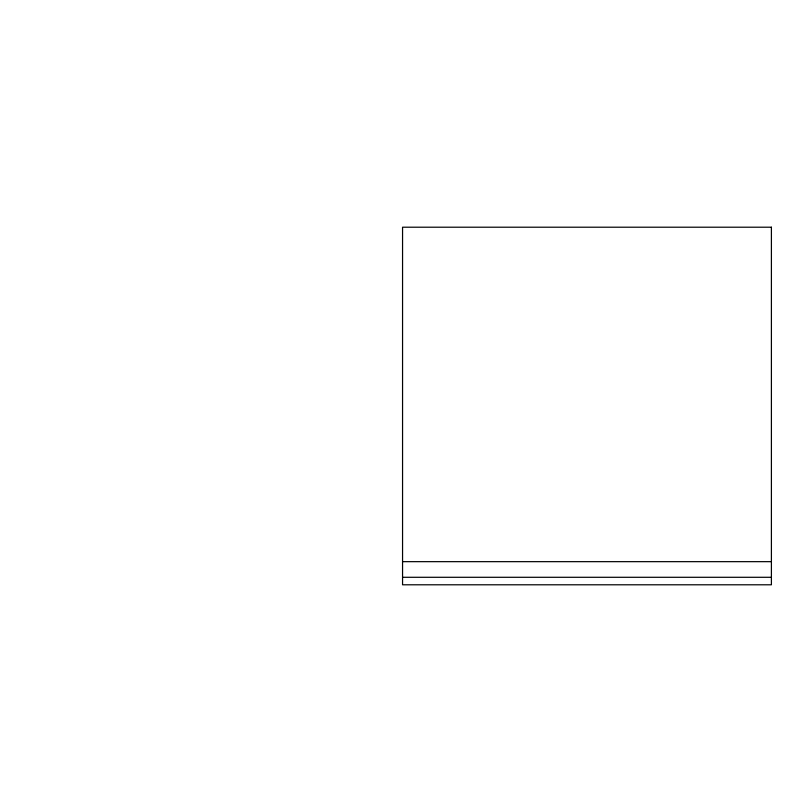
<?xml version="1.0" encoding="UTF-8"?>
<svg xmlns="http://www.w3.org/2000/svg" width="812" height="812" viewBox="0 0 812 812"><rect width="100%" height="100%" fill="white"/><g stroke="black" fill="none" stroke-linecap="round" stroke-linejoin="round"><path stroke-width="1.22" d="M402.559 561.66L771.4 561.66M402.559 577.291L771.4 577.291M771.4 227.208L402.559 227.208L402.559 584.792L771.4 584.792L771.4 227.208"/></g></svg>
